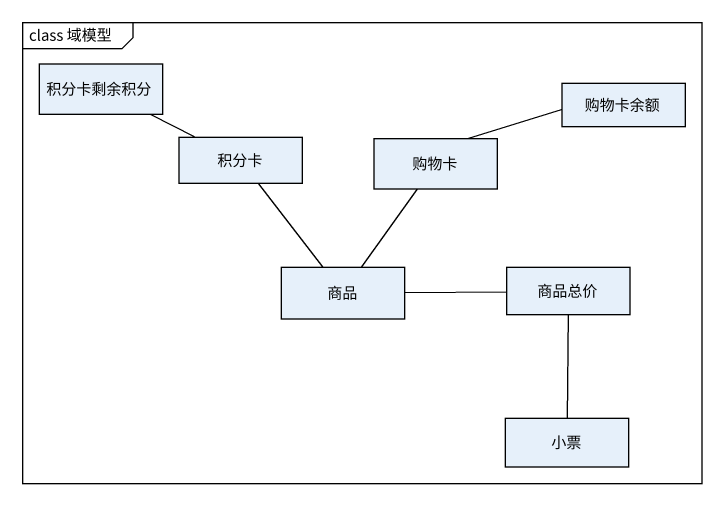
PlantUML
@startuml
mainframe class 域模型
hide circle
hide empty members
class 积分卡剩余积分
class 购物卡余额
class 积分卡
class 购物卡
class 商品
class 商品总价
class 小票
积分卡 -left- 积分卡剩余积分
购物卡 -right- 购物卡余额
商品 -up- 积分卡
商品 -up- 购物卡
商品 -right- 商品总价
商品总价 -- 小票
@enduml
